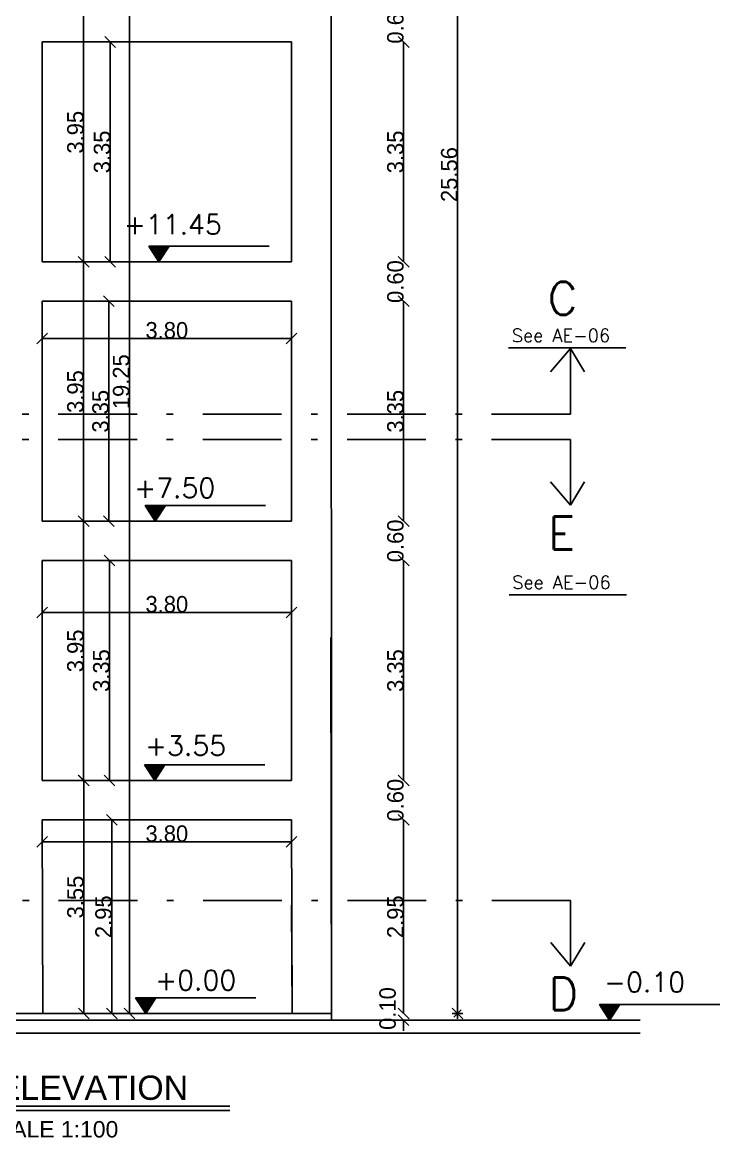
# Model space of a CAD drawing. Extents: x 151242 to 151523, y 158752 to 159354.
# Drawn here: x 151365.77 to 151376.4, y 159155.07 to 159172.06 of the extents above; entities that cross this region are included whole.
import ezdxf
from ezdxf.enums import TextEntityAlignment as Align

# ---------------------------------------------------------------- set-up
doc = ezdxf.new("R2010")
doc.units = 0
doc.header["$LTSCALE"] = 3
doc.header["$MEASUREMENT"] = 0
doc.header["$PDMODE"] = 2
doc.header["$PDSIZE"] = 0.03
doc.linetypes.add('AUSGEZOGEN', pattern=[0])
doc.linetypes.add('STRICHPUNKT2', pattern=[0.7, 0.4, -0.15, 0, -0.15])
doc.layers.get('0').update_dxf_attribs({"linetype": 'CONTINUOUS'})
doc.layers.get('DEFPOINTS').update_dxf_attribs({"linetype": 'CONTINUOUS'})
for name, color, linetype in [('3', 4, 'CONTINUOUS'), ('6', 2, 'CONTINUOUS'), ('EBENE0', 7, 'AUSGEZOGEN'), ('POLI', 3, 'CONTINUOUS'), ('TEXTS', 1, 'CONTINUOUS')]:
    doc.layers.add(name, color=color, linetype=linetype)
doc.layers.add('LAND CORNERS', color=255, linetype='CONTINUOUS', lineweight=25)
doc.styles.add('FUTURA', font='SAS_____.PFB')
doc.styles.add('ROMANS', font='romans.shx')
doc.dimstyles.new('mais 1-100 plan', dxfattribs={"dimtxt": 0.25, "dimasz": 0.1635, "dimexe": 0.18, "dimexo": 0.0625, "dimgap": 0, "dimtad": 1, "dimzin": 0, "dimdsep": 46, "dimtxsty": 'Standard', "dimblk": 'OBLIQUE', "dimcen": 0, "dimse1": 1, "dimse2": 1, "dimclrd": 8, "dimclrt": 4, "dimadec": 0, "dimazin": 0, "dimtfac": 1, "dimtix": 1, "dimtofl": 0, "dimtmove": 0, "dimatfit": 3, "dimldrblk": 'OBLIQUE', "dimfxl": 0.18, "dimtolj": 1, "dimtzin": 0, "dimarcsym": 0})

# ---------------------------------------------------------------- blocks, each defined once
blk = doc.blocks.new('2')
for p, q in [((1, 0), (-1, 0)), ((0.71, 0.71), (-0.71, -0.71)), ((0, 1), (0, -1))]:
    blk.add_line(p, q)
blk = doc.blocks.new('_OBLIQUE')
at = {"color": 0, "linetype": 'ByBlock'}
blk.add_line((-0.5, -0.5), (0.5, 0.5), dxfattribs=at)
blk = doc.blocks.new('*D451')
at = {"layer": '6', "color": 8, "linetype": 'Continuous', "lineweight": -2, "transparency": 16777216}
blk.add_line((151366.706, 159160.507), (151366.706, 159164.457), dxfattribs=at)
at = {"layer": 'DEFPOINTS', "color": 0, "linetype": 'Continuous', "transparency": 16777216}
for p in [(151366.073, 159164.457), (151366.706, 159164.457), (151366.073, 159160.507)]:
    blk.add_point(p, dxfattribs=at)
at = {"layer": '6', "color": 8, "linetype": 'Continuous', "lineweight": -2, "transparency": 16777216, "xscale": 0.1635000000000001, "yscale": 0.1635000000000001, "zscale": 0.1635000000000001}
for p, rotation in [((151366.706, 159164.457), 90), ((151366.706, 159160.507), 270)]:
    blk.add_blockref('_OBLIQUE', p, dxfattribs=dict(at, rotation=rotation))
at = {"layer": '6', "color": 4, "linetype": 'Continuous', "transparency": 16777216, "insert": (151366.581, 159162.482), "char_height": 0.25, "attachment_point": 5, "rotation": 90}
blk.add_mtext('\\A1;3.95', dxfattribs=at)
blk = doc.blocks.new('*D452')
at = {"layer": '6', "color": 8, "linetype": 'Continuous', "lineweight": -2, "transparency": 16777216}
blk.add_line((151366.706, 159164.457), (151366.706, 159168.407), dxfattribs=at)
at = {"layer": 'DEFPOINTS', "color": 0, "linetype": 'Continuous', "transparency": 16777216}
for p in [(151366.073, 159168.407), (151366.706, 159168.407), (151366.073, 159164.457)]:
    blk.add_point(p, dxfattribs=at)
at = {"layer": '6', "color": 8, "linetype": 'Continuous', "lineweight": -2, "transparency": 16777216, "xscale": 0.1635000000000001, "yscale": 0.1635000000000001, "zscale": 0.1635000000000001}
for p, rotation in [((151366.706, 159168.407), 90), ((151366.706, 159164.457), 270)]:
    blk.add_blockref('_OBLIQUE', p, dxfattribs=dict(at, rotation=rotation))
at = {"layer": '6', "color": 4, "linetype": 'Continuous', "transparency": 16777216, "insert": (151366.581, 159166.432), "char_height": 0.25, "attachment_point": 5, "rotation": 90}
blk.add_mtext('\\A1;3.95', dxfattribs=at)
blk = doc.blocks.new('*D453')
at = {"layer": '6', "color": 8, "linetype": 'Continuous', "lineweight": -2, "transparency": 16777216}
blk.add_line((151366.706, 159168.407), (151366.706, 159172.357), dxfattribs=at)
at = {"layer": 'DEFPOINTS', "color": 0, "linetype": 'Continuous', "transparency": 16777216}
for p in [(151366.152, 159172.357), (151366.706, 159172.357), (151366.152, 159168.407)]:
    blk.add_point(p, dxfattribs=at)
at = {"layer": '6', "color": 8, "linetype": 'Continuous', "lineweight": -2, "transparency": 16777216, "xscale": 0.1635000000000001, "yscale": 0.1635000000000001, "zscale": 0.1635000000000001}
for p, rotation in [((151366.706, 159172.357), 90), ((151366.706, 159168.407), 270)]:
    blk.add_blockref('_OBLIQUE', p, dxfattribs=dict(at, rotation=rotation))
at = {"layer": '6', "color": 4, "linetype": 'Continuous', "transparency": 16777216, "insert": (151366.581, 159170.382), "char_height": 0.25, "attachment_point": 5, "rotation": 90}
blk.add_mtext('\\A1;3.95', dxfattribs=at)
blk = doc.blocks.new('*D455')
at = {"layer": '6', "color": 8, "linetype": 'Continuous', "lineweight": -2, "transparency": 16777216}
blk.add_line((151367.403, 159156.957), (151367.403, 159176.207), dxfattribs=at)
at = {"layer": 'DEFPOINTS', "color": 0, "linetype": 'Continuous', "transparency": 16777216}
for p in [(151366.706, 159176.207), (151367.403, 159176.207), (151366.706, 159156.957)]:
    blk.add_point(p, dxfattribs=at)
at = {"layer": '6', "color": 8, "linetype": 'Continuous', "lineweight": -2, "transparency": 16777216, "xscale": 0.1635000000000001, "yscale": 0.1635000000000001, "zscale": 0.1635000000000001}
for p, rotation in [((151367.403, 159176.207), 90), ((151367.403, 159156.957), 270)]:
    blk.add_blockref('_OBLIQUE', p, dxfattribs=dict(at, rotation=rotation))
at = {"layer": '6', "color": 4, "linetype": 'Continuous', "transparency": 16777216, "insert": (151367.278, 159166.582), "char_height": 0.25, "attachment_point": 5, "rotation": 90}
blk.add_mtext('\\A1;19.25', dxfattribs=at)
blk = doc.blocks.new('*D456')
at = {"layer": '6', "color": 8, "linetype": 'Continuous', "lineweight": -2, "transparency": 16777216}
blk.add_line((151366.707, 159160.507), (151366.707, 159156.957), dxfattribs=at)
at = {"layer": 'DEFPOINTS', "color": 0, "linetype": 'Continuous', "transparency": 16777216}
for p in [(151369.873, 159160.507), (151366.707, 159156.957), (151369.873, 159156.957)]:
    blk.add_point(p, dxfattribs=at)
at = {"layer": '6', "color": 8, "linetype": 'Continuous', "lineweight": -2, "transparency": 16777216, "xscale": 0.1635000000000001, "yscale": 0.1635000000000001, "zscale": 0.1635000000000001}
for p, rotation in [((151366.707, 159160.507), 90), ((151366.707, 159156.957), 270)]:
    blk.add_blockref('_OBLIQUE', p, dxfattribs=dict(at, rotation=rotation))
at = {"layer": '6', "color": 4, "linetype": 'Continuous', "transparency": 16777216, "insert": (151366.582, 159158.732), "char_height": 0.25, "attachment_point": 5, "rotation": 90}
blk.add_mtext('\\A1;3.55', dxfattribs=at)
blk = doc.blocks.new('*D457')
at = {"layer": '6', "color": 8, "linetype": 'Continuous', "lineweight": -2, "transparency": 16777216}
blk.add_line((151371.581, 159159.907), (151371.581, 159156.957), dxfattribs=at)
at = {"layer": 'DEFPOINTS', "color": 0, "linetype": 'Continuous', "transparency": 16777216}
for p in [(151371.989, 159159.907), (151371.581, 159156.957), (151371.989, 159156.957)]:
    blk.add_point(p, dxfattribs=at)
at = {"layer": '6', "color": 8, "linetype": 'Continuous', "lineweight": -2, "transparency": 16777216, "xscale": 0.1635000000000001, "yscale": 0.1635000000000001, "zscale": 0.1635000000000001}
for p, rotation in [((151371.581, 159159.907), 90), ((151371.581, 159156.957), 270)]:
    blk.add_blockref('_OBLIQUE', p, dxfattribs=dict(at, rotation=rotation))
at = {"layer": '6', "color": 4, "linetype": 'Continuous', "transparency": 16777216, "insert": (151371.456, 159158.432), "char_height": 0.25, "attachment_point": 5, "rotation": 90}
blk.add_mtext('\\A1;2.95', dxfattribs=at)
blk = doc.blocks.new('*D458')
at = {"layer": '6', "color": 8, "linetype": 'Continuous', "lineweight": -2, "transparency": 16777216}
for p, q in [((151371.581, 159160.507), (151371.581, 159160.67)), ((151371.581, 159159.907), (151371.581, 159159.743))]:
    blk.add_line(p, q, dxfattribs=at)
at = {"layer": 'DEFPOINTS', "color": 0, "linetype": 'Continuous', "transparency": 16777216}
for p in [(151371.581, 159160.507), (151371.989, 159160.507), (151371.989, 159159.907)]:
    blk.add_point(p, dxfattribs=at)
at = {"layer": '6', "color": 8, "linetype": 'Continuous', "lineweight": -2, "transparency": 16777216, "xscale": 0.1635000000000001, "yscale": 0.1635000000000001, "zscale": 0.1635000000000001}
for p, rotation in [((151371.581, 159160.507), 270), ((151371.581, 159159.907), 90)]:
    blk.add_blockref('_OBLIQUE', p, dxfattribs=dict(at, rotation=rotation))
at = {"layer": '6', "color": 4, "linetype": 'Continuous', "transparency": 16777216, "insert": (151371.456, 159160.207), "char_height": 0.25, "attachment_point": 5, "rotation": 90}
blk.add_mtext('\\A1;0.60', dxfattribs=at)
blk = doc.blocks.new('*D431')
at = {"layer": '6', "color": 8, "linetype": 'Continuous', "lineweight": -2, "transparency": 16777216}
blk.add_line((151371.581, 159160.507), (151371.581, 159163.857), dxfattribs=at)
at = {"layer": 'DEFPOINTS', "color": 0, "linetype": 'Continuous', "transparency": 16777216}
for p in [(151370.203, 159163.857), (151371.581, 159163.857), (151370.203, 159160.507)]:
    blk.add_point(p, dxfattribs=at)
at = {"layer": '6', "color": 8, "linetype": 'Continuous', "lineweight": -2, "transparency": 16777216, "xscale": 0.1635000000000001, "yscale": 0.1635000000000001, "zscale": 0.1635000000000001}
for p, rotation in [((151371.581, 159163.857), 90), ((151371.581, 159160.507), 270)]:
    blk.add_blockref('_OBLIQUE', p, dxfattribs=dict(at, rotation=rotation))
at = {"layer": '6', "color": 4, "linetype": 'Continuous', "transparency": 16777216, "insert": (151371.456, 159162.182), "char_height": 0.25, "attachment_point": 5, "rotation": 90}
blk.add_mtext('\\A1;3.35', dxfattribs=at)
blk = doc.blocks.new('*D432')
at = {"layer": '6', "color": 8, "linetype": 'Continuous', "lineweight": -2, "transparency": 16777216}
for p, q in [((151371.581, 159164.457), (151371.581, 159164.62)), ((151371.581, 159163.857), (151371.581, 159163.693))]:
    blk.add_line(p, q, dxfattribs=at)
at = {"layer": 'DEFPOINTS', "color": 0, "linetype": 'Continuous', "transparency": 16777216}
for p in [(151370.203, 159164.457), (151371.581, 159164.457), (151370.203, 159163.857)]:
    blk.add_point(p, dxfattribs=at)
at = {"layer": '6', "color": 8, "linetype": 'Continuous', "lineweight": -2, "transparency": 16777216, "xscale": 0.1635000000000001, "yscale": 0.1635000000000001, "zscale": 0.1635000000000001}
for p, rotation in [((151371.581, 159164.457), 270), ((151371.581, 159163.857), 90)]:
    blk.add_blockref('_OBLIQUE', p, dxfattribs=dict(at, rotation=rotation))
at = {"layer": '6', "color": 4, "linetype": 'Continuous', "transparency": 16777216, "insert": (151371.456, 159164.157), "char_height": 0.25, "attachment_point": 5, "rotation": 90}
blk.add_mtext('\\A1;0.60', dxfattribs=at)
blk = doc.blocks.new('*D433')
at = {"layer": '6', "color": 8, "linetype": 'Continuous', "lineweight": -2, "transparency": 16777216}
blk.add_line((151371.581, 159164.457), (151371.581, 159167.807), dxfattribs=at)
at = {"layer": 'DEFPOINTS', "color": 0, "linetype": 'Continuous', "transparency": 16777216}
for p in [(151370.203, 159167.807), (151371.581, 159167.807), (151370.203, 159164.457)]:
    blk.add_point(p, dxfattribs=at)
at = {"layer": '6', "color": 8, "linetype": 'Continuous', "lineweight": -2, "transparency": 16777216, "xscale": 0.1635000000000001, "yscale": 0.1635000000000001, "zscale": 0.1635000000000001}
for p, rotation in [((151371.581, 159167.807), 90), ((151371.581, 159164.457), 270)]:
    blk.add_blockref('_OBLIQUE', p, dxfattribs=dict(at, rotation=rotation))
at = {"layer": '6', "color": 4, "linetype": 'Continuous', "transparency": 16777216, "insert": (151371.456, 159166.132), "char_height": 0.25, "attachment_point": 5, "rotation": 90}
blk.add_mtext('\\A1;3.35', dxfattribs=at)
blk = doc.blocks.new('*D434')
at = {"layer": '6', "color": 8, "linetype": 'Continuous', "lineweight": -2, "transparency": 16777216}
for p, q in [((151371.581, 159168.407), (151371.581, 159168.57)), ((151371.581, 159167.807), (151371.581, 159167.643))]:
    blk.add_line(p, q, dxfattribs=at)
at = {"layer": 'DEFPOINTS', "color": 0, "linetype": 'Continuous', "transparency": 16777216}
for p in [(151370.203, 159168.407), (151371.581, 159168.407), (151370.203, 159167.807)]:
    blk.add_point(p, dxfattribs=at)
at = {"layer": '6', "color": 8, "linetype": 'Continuous', "lineweight": -2, "transparency": 16777216, "xscale": 0.1635000000000001, "yscale": 0.1635000000000001, "zscale": 0.1635000000000001}
for p, rotation in [((151371.581, 159168.407), 270), ((151371.581, 159167.807), 90)]:
    blk.add_blockref('_OBLIQUE', p, dxfattribs=dict(at, rotation=rotation))
at = {"layer": '6', "color": 4, "linetype": 'Continuous', "transparency": 16777216, "insert": (151371.456, 159168.107), "char_height": 0.25, "attachment_point": 5, "rotation": 90}
blk.add_mtext('\\A1;0.60', dxfattribs=at)
blk = doc.blocks.new('*D435')
at = {"layer": '6', "color": 8, "linetype": 'Continuous', "lineweight": -2, "transparency": 16777216}
blk.add_line((151371.581, 159168.407), (151371.581, 159171.757), dxfattribs=at)
at = {"layer": 'DEFPOINTS', "color": 0, "linetype": 'Continuous', "transparency": 16777216}
for p in [(151370.203, 159171.757), (151371.581, 159171.757), (151370.203, 159168.407)]:
    blk.add_point(p, dxfattribs=at)
at = {"layer": '6', "color": 8, "linetype": 'Continuous', "lineweight": -2, "transparency": 16777216, "xscale": 0.1635000000000001, "yscale": 0.1635000000000001, "zscale": 0.1635000000000001}
for p, rotation in [((151371.581, 159171.757), 90), ((151371.581, 159168.407), 270)]:
    blk.add_blockref('_OBLIQUE', p, dxfattribs=dict(at, rotation=rotation))
at = {"layer": '6', "color": 4, "linetype": 'Continuous', "transparency": 16777216, "insert": (151371.456, 159170.082), "char_height": 0.25, "attachment_point": 5, "rotation": 90}
blk.add_mtext('\\A1;3.35', dxfattribs=at)
blk = doc.blocks.new('*D436')
at = {"layer": '6', "color": 8, "linetype": 'Continuous', "lineweight": -2, "transparency": 16777216}
for p, q in [((151371.581, 159172.357), (151371.581, 159172.52)), ((151371.581, 159171.757), (151371.581, 159171.593))]:
    blk.add_line(p, q, dxfattribs=at)
at = {"layer": 'DEFPOINTS', "color": 0, "linetype": 'Continuous', "transparency": 16777216}
for p in [(151370.203, 159172.357), (151371.581, 159172.357), (151370.203, 159171.757)]:
    blk.add_point(p, dxfattribs=at)
at = {"layer": '6', "color": 8, "linetype": 'Continuous', "lineweight": -2, "transparency": 16777216, "xscale": 0.1635000000000001, "yscale": 0.1635000000000001, "zscale": 0.1635000000000001}
for p, rotation in [((151371.581, 159172.357), 270), ((151371.581, 159171.757), 90)]:
    blk.add_blockref('_OBLIQUE', p, dxfattribs=dict(at, rotation=rotation))
at = {"layer": '6', "color": 4, "linetype": 'Continuous', "transparency": 16777216, "insert": (151371.456, 159172.057), "char_height": 0.25, "attachment_point": 5, "rotation": 90}
blk.add_mtext('\\A1;0.60', dxfattribs=at)
blk = doc.blocks.new('*D439')
at = {"layer": '6', "color": 8, "linetype": 'Continuous', "lineweight": -2, "transparency": 16777216}
blk.add_line((151372.401, 159156.957), (151372.401, 159182.517), dxfattribs=at)
at = {"layer": 'DEFPOINTS', "color": 0, "linetype": 'Continuous', "transparency": 16777216}
for p in [(151371.581, 159182.517), (151372.401, 159182.517), (151371.581, 159156.957)]:
    blk.add_point(p, dxfattribs=at)
at = {"layer": '6', "color": 8, "linetype": 'Continuous', "lineweight": -2, "transparency": 16777216, "xscale": 0.1635000000000001, "yscale": 0.1635000000000001, "zscale": 0.1635000000000001}
for p, rotation in [((151372.401, 159182.517), 90), ((151372.401, 159156.957), 270)]:
    blk.add_blockref('_OBLIQUE', p, dxfattribs=dict(at, rotation=rotation))
at = {"layer": '6', "color": 4, "linetype": 'Continuous', "transparency": 16777216, "insert": (151372.276, 159169.737), "char_height": 0.25, "attachment_point": 5, "rotation": 90}
blk.add_mtext('\\A1;25.56', dxfattribs=at)
blk = doc.blocks.new('*D588')
at = {"layer": 'DEFPOINTS', "color": 0, "transparency": 16777216}
for p in [(151367.102, 159171.757), (151367.102, 159168.407), (151367.112, 159168.407)]:
    blk.add_point(p, dxfattribs=at)
at = {"layer": 'TEXTS', "color": 8, "lineweight": -2, "transparency": 16777216}
blk.add_line((151367.112, 159171.757), (151367.112, 159168.407), dxfattribs=at)
at = {"layer": 'TEXTS', "color": 8, "lineweight": -2, "transparency": 16777216, "xscale": 0.1635000000000001, "yscale": 0.1635000000000001, "zscale": 0.1635000000000001}
for p, rotation in [((151367.112, 159171.757), 90), ((151367.112, 159168.407), 270)]:
    blk.add_blockref('_OBLIQUE', p, dxfattribs=dict(at, rotation=rotation))
at = {"layer": 'TEXTS', "color": 4, "transparency": 16777216, "insert": (151366.987, 159170.082), "char_height": 0.25, "attachment_point": 5, "rotation": 90}
blk.add_mtext('\\A1;3.35', dxfattribs=at)
blk = doc.blocks.new('*D589')
at = {"layer": 'DEFPOINTS', "color": 0, "transparency": 16777216}
for p in [(151367.112, 159167.807), (151367.089, 159164.457), (151367.158, 159164.457)]:
    blk.add_point(p, dxfattribs=at)
at = {"layer": 'TEXTS', "color": 8, "lineweight": -2, "transparency": 16777216}
blk.add_line((151367.089, 159167.807), (151367.089, 159164.457), dxfattribs=at)
at = {"layer": 'TEXTS', "color": 8, "lineweight": -2, "transparency": 16777216, "xscale": 0.1635000000000001, "yscale": 0.1635000000000001, "zscale": 0.1635000000000001}
for p, rotation in [((151367.089, 159167.807), 90), ((151367.089, 159164.457), 270)]:
    blk.add_blockref('_OBLIQUE', p, dxfattribs=dict(at, rotation=rotation))
at = {"layer": 'TEXTS', "color": 4, "transparency": 16777216, "insert": (151366.964, 159166.132), "char_height": 0.25, "attachment_point": 5, "rotation": 90}
blk.add_mtext('\\A1;3.35', dxfattribs=at)
blk = doc.blocks.new('*D590')
at = {"layer": 'DEFPOINTS', "color": 0, "transparency": 16777216}
for p in [(151367.089, 159163.857), (151367.089, 159160.507), (151367.101, 159160.507)]:
    blk.add_point(p, dxfattribs=at)
at = {"layer": 'TEXTS', "color": 8, "lineweight": -2, "transparency": 16777216}
blk.add_line((151367.101, 159163.857), (151367.101, 159160.507), dxfattribs=at)
at = {"layer": 'TEXTS', "color": 8, "lineweight": -2, "transparency": 16777216, "xscale": 0.1635000000000001, "yscale": 0.1635000000000001, "zscale": 0.1635000000000001}
for p, rotation in [((151367.101, 159163.857), 90), ((151367.101, 159160.507), 270)]:
    blk.add_blockref('_OBLIQUE', p, dxfattribs=dict(at, rotation=rotation))
at = {"layer": 'TEXTS', "color": 4, "transparency": 16777216, "insert": (151366.976, 159162.182), "char_height": 0.25, "attachment_point": 5, "rotation": 90}
blk.add_mtext('\\A1;3.35', dxfattribs=at)
blk = doc.blocks.new('*D591')
at = {"layer": 'DEFPOINTS', "color": 0, "transparency": 16777216}
for p in [(151367.101, 159159.907), (151367.101, 159156.957), (151367.135, 159156.957)]:
    blk.add_point(p, dxfattribs=at)
at = {"layer": 'TEXTS', "color": 8, "lineweight": -2, "transparency": 16777216}
blk.add_line((151367.135, 159159.907), (151367.135, 159156.957), dxfattribs=at)
at = {"layer": 'TEXTS', "color": 8, "lineweight": -2, "transparency": 16777216, "xscale": 0.1635000000000001, "yscale": 0.1635000000000001, "zscale": 0.1635000000000001}
for p, rotation in [((151367.135, 159159.907), 90), ((151367.135, 159156.957), 270)]:
    blk.add_blockref('_OBLIQUE', p, dxfattribs=dict(at, rotation=rotation))
at = {"layer": 'TEXTS', "color": 4, "transparency": 16777216, "insert": (151367.01, 159158.432), "char_height": 0.25, "attachment_point": 5, "rotation": 90}
blk.add_mtext('\\A1;2.95', dxfattribs=at)
blk = doc.blocks.new('*D592')
at = {"layer": 'DEFPOINTS', "color": 0, "transparency": 16777216}
for p in [(151366.073, 159167.807), (151369.873, 159167.807), (151366.073, 159167.239)]:
    blk.add_point(p, dxfattribs=at)
at = {"layer": 'TEXTS', "color": 8, "lineweight": -2, "transparency": 16777216}
blk.add_line((151369.873, 159167.239), (151366.073, 159167.239), dxfattribs=at)
at = {"layer": 'TEXTS', "color": 8, "lineweight": -2, "transparency": 16777216, "xscale": 0.1635000000000001, "yscale": 0.1635000000000001, "zscale": 0.1635000000000001, "rotation": 180}
blk.add_blockref('_OBLIQUE', (151366.073, 159167.239), dxfattribs=at)
at = {"layer": 'TEXTS', "color": 8, "lineweight": -2, "transparency": 16777216, "xscale": 0.1635000000000001, "yscale": 0.1635000000000001, "zscale": 0.1635000000000001}
blk.add_blockref('_OBLIQUE', (151369.873, 159167.239), dxfattribs=at)
at = {"layer": 'TEXTS', "color": 4, "transparency": 16777216, "insert": (151367.973, 159167.364), "char_height": 0.25, "attachment_point": 5}
blk.add_mtext('\\A1;3.80', dxfattribs=at)
blk = doc.blocks.new('*D595')
at = {"layer": 'DEFPOINTS', "color": 0, "transparency": 16777216}
for p in [(151366.073, 159163.857), (151369.873, 159163.857), (151366.073, 159163.066)]:
    blk.add_point(p, dxfattribs=at)
at = {"layer": 'TEXTS', "color": 8, "lineweight": -2, "transparency": 16777216}
blk.add_line((151369.873, 159163.066), (151366.073, 159163.066), dxfattribs=at)
at = {"layer": 'TEXTS', "color": 8, "lineweight": -2, "transparency": 16777216, "xscale": 0.1635000000000001, "yscale": 0.1635000000000001, "zscale": 0.1635000000000001, "rotation": 180}
blk.add_blockref('_OBLIQUE', (151366.073, 159163.066), dxfattribs=at)
at = {"layer": 'TEXTS', "color": 8, "lineweight": -2, "transparency": 16777216, "xscale": 0.1635000000000001, "yscale": 0.1635000000000001, "zscale": 0.1635000000000001}
blk.add_blockref('_OBLIQUE', (151369.873, 159163.066), dxfattribs=at)
at = {"layer": 'TEXTS', "color": 4, "transparency": 16777216, "insert": (151367.973, 159163.191), "char_height": 0.25, "attachment_point": 5}
blk.add_mtext('\\A1;3.80', dxfattribs=at)
blk = doc.blocks.new('*D596')
at = {"layer": 'DEFPOINTS', "color": 0, "transparency": 16777216}
for p in [(151366.073, 159159.907), (151369.873, 159159.907), (151366.073, 159159.572)]:
    blk.add_point(p, dxfattribs=at)
at = {"layer": 'TEXTS', "color": 8, "lineweight": -2, "transparency": 16777216}
blk.add_line((151369.873, 159159.572), (151366.073, 159159.572), dxfattribs=at)
at = {"layer": 'TEXTS', "color": 8, "lineweight": -2, "transparency": 16777216, "xscale": 0.1635000000000001, "yscale": 0.1635000000000001, "zscale": 0.1635000000000001, "rotation": 180}
blk.add_blockref('_OBLIQUE', (151366.073, 159159.572), dxfattribs=at)
at = {"layer": 'TEXTS', "color": 8, "lineweight": -2, "transparency": 16777216, "xscale": 0.1635000000000001, "yscale": 0.1635000000000001, "zscale": 0.1635000000000001}
blk.add_blockref('_OBLIQUE', (151369.873, 159159.572), dxfattribs=at)
at = {"layer": 'TEXTS', "color": 4, "transparency": 16777216, "insert": (151367.973, 159159.697), "char_height": 0.25, "attachment_point": 5}
blk.add_mtext('\\A1;3.80', dxfattribs=at)

msp = doc.modelspace()

# ---------------------------------------------------------------- hatches: boundary and pattern name
at = {"layer": 'TEXTS'}
h = msp.add_hatch(dxfattribs=at)
h.set_pattern_fill('ANSI31', color=0, scale=0.03)
h.set_pattern_definition([(45, (-395.87963, 15.2836414), (-0.00265165042945, 0.00265165042945), [])])
h.paths.add_polyline_path([(151368.008, 159168.645), (151367.698, 159168.647), (151367.852, 159168.407)])
h = msp.add_hatch(dxfattribs=at)
h.set_pattern_fill('ANSI31', color=0, scale=0.03)
h.set_pattern_definition([(45, (-395.935748, 11.3336414), (-0.00265165042945, 0.00265165042945), [])])
h.paths.add_polyline_path([(151367.952, 159164.695), (151367.642, 159164.697), (151367.796, 159164.457)])
h = msp.add_hatch(dxfattribs=at)
h.set_pattern_fill('ANSI31', color=0, scale=0.03)
h.set_pattern_definition([(45, (-395.94255, 7.3836414), (-0.00265165042945, 0.00265165042945), [])])
h.paths.add_polyline_path([(151367.945, 159160.745), (151367.635, 159160.747), (151367.789, 159160.507)])
h = msp.add_hatch(dxfattribs=at)
h.set_pattern_fill('ANSI31', color=0, scale=0.03)
h.set_pattern_definition([(45, (-396.080294, 3.8336414), (-0.00265165042945, 0.00265165042945), [])])
h.paths.add_polyline_path([(151367.807, 159157.195), (151367.497, 159157.197), (151367.651, 159156.957)])
h = msp.add_hatch(dxfattribs=at)
h.set_pattern_fill('ANSI31', color=0, scale=0.03)
h.set_pattern_definition([(45, (-389.015483, 3.7336414), (-0.00265165042945, 0.00265165042945), [])])
h.paths.add_polyline_path([(151374.872, 159157.095), (151374.562, 159157.097), (151374.716, 159156.857)])

# ---------------------------------------------------------------- linework, layer by layer
at = {"layer": '6', "color": 3, "linetype": 'AUSGEZOGEN'}
for p, q in [((151370.482, 159156.857), (151370.473, 159175.907)), ((151366.073, 159171.757), (151369.873, 159171.757)), ((151366.073, 159171.757), (151366.073, 159168.407)), ((151369.873, 159168.407), (151369.873, 159171.757)), ((151366.073, 159168.407), (151369.873, 159168.407)), ((151366.073, 159167.807), (151369.873, 159167.807)), ((151366.073, 159167.807), (151366.073, 159164.457)), ((151369.873, 159164.457), (151369.873, 159167.807)), ((151366.073, 159164.457), (151369.873, 159164.457)), ((151366.073, 159163.857), (151369.873, 159163.857)), ((151366.073, 159163.857), (151366.073, 159160.507)), ((151369.873, 159160.507), (151369.873, 159163.857)), ((151370.482, 159156.857), (151370.473, 159162.687)), ((151366.073, 159160.507), (151369.873, 159160.507)), ((151366.073, 159159.907), (151366.082, 159156.957)), ((151366.073, 159159.907), (151369.873, 159159.907)), ((151369.882, 159156.957), (151369.873, 159159.907)), ((151369.882, 159156.957), (151369.873, 159158.607))]:
    msp.add_line(p, q, dxfattribs=at)
at = {"layer": '6', "color": 1, "linetype": 'AUSGEZOGEN'}
for p, q in [((151370.482, 159156.957), (151361.082, 159156.957)), ((151370.482, 159156.857), (151357.4, 159156.857)), ((151370.482, 159156.857), (151375.184, 159156.857)), ((151371.092, 159156.857), (151375.184, 159156.857)), ((151370.482, 159156.657), (151357.4, 159156.657)), ((151370.482, 159156.657), (151375.184, 159156.657))]:
    msp.add_line(p, q, dxfattribs=at)
at = {"layer": '6'}
for p, q in [((151363.615, 159155.549), (151368.934, 159155.549)), ((151363.615, 159155.483), (151368.934, 159155.483))]:
    msp.add_line(p, q, dxfattribs=at)
at = {"layer": 'EBENE0', "color": 5, "linetype": 'STRICHPUNKT2'}
for points in [[(151374.12, 159167.09), (151374.12, 159166.089), (151359.07, 159166.089), (151359.07, 159167.118), (151358.819, 159166.732)], [(151373.819, 159166.732), (151374.12, 159167.09), (151374.338, 159166.732)], [(151374.12, 159164.699), (151374.12, 159165.7), (151359.07, 159165.7), (151359.07, 159164.672), (151358.819, 159165.057)], [(151373.819, 159165.057), (151374.12, 159164.699), (151374.338, 159165.057)], [(151374.125, 159157.68), (151374.125, 159158.682), (151359.074, 159158.682), (151359.074, 159157.653), (151358.823, 159158.039)], [(151373.823, 159158.039), (151374.125, 159157.68), (151374.343, 159158.039)]]:
    msp.add_lwpolyline(points, dxfattribs=at)
at = {"layer": 'LAND CORNERS', "color": 8}
msp.add_line((151371.58, 159156.858), (151371.58, 159156.694), dxfattribs=at)
at = {"layer": 'TEXTS', "color": 0}
for p, q in [((151367.852, 159168.407), (151367.698, 159168.647)), ((151367.698, 159168.647), (151369.531, 159168.647)), ((151367.852, 159168.407), (151368.008, 159168.645)), ((151367.796, 159164.457), (151367.642, 159164.697)), ((151367.642, 159164.697), (151369.475, 159164.697)), ((151367.796, 159164.457), (151367.952, 159164.695)), ((151367.789, 159160.507), (151367.635, 159160.747)), ((151367.635, 159160.747), (151369.468, 159160.747)), ((151367.789, 159160.507), (151367.945, 159160.745)), ((151367.651, 159156.957), (151367.497, 159157.197)), ((151367.497, 159157.197), (151369.33, 159157.197)), ((151367.651, 159156.957), (151367.807, 159157.195)), ((151374.716, 159156.857), (151374.562, 159157.097)), ((151374.562, 159157.097), (151376.395, 159157.097)), ((151374.716, 159156.857), (151374.872, 159157.095))]:
    msp.add_line(p, q, dxfattribs=at)
at = {"layer": 'TEXTS', "color": 2}
for p, q in [((151373.18, 159167.099), (151374.967, 159167.099)), ((151373.188, 159163.338), (151374.974, 159163.338))]:
    msp.add_line(p, q, dxfattribs=at)

# ---------------------------------------------------------------- block references
at = {"layer": '6', "extrusion": (0, 0, -1), "xscale": 0.07999999998719431, "yscale": 0.07999999998719431, "zscale": -0.07999999998719431, "rotation": 270}
msp.add_blockref('2', (-151372.401, 159156.957), dxfattribs=at)
at = {"layer": 'LAND CORNERS', "color": 8, "xscale": 0.1635000000000001, "yscale": 0.1635000000000001, "zscale": 0.1635000000000001, "rotation": 90}
msp.add_blockref('_OBLIQUE', (151371.58, 159156.858), dxfattribs=at)

# ---------------------------------------------------------------- texts
at = {"layer": '3', "color": 7, "linetype": 'Continuous', "style": 'ROMANS'}
for s, p in [('+11.45', (151367.32, 159168.827)), ('+7.50', (151367.477, 159164.815)), ('+3.55', (151367.642, 159160.888)), ('+0.00', (151367.797, 159157.315)), ('-0.10', (151374.634, 159157.286))]:
    msp.add_text(s, height=0.3, dxfattribs=at).set_placement(p)
at = {"layer": '6', "linetype": 'Continuous', "style": 'ROMANS'}
msp.add_text('C', height=0.5, dxfattribs=at).set_placement((151373.776, 159167.601))
at = {"layer": '6', "linetype": 'Continuous', "style": 'ROMANS', "text_generation_flag": 2}
for s, p in [('E', (151373.784, 159164.527)), ('D', (151373.788, 159157.508))]:
    msp.add_text(s, height=0.5, rotation=180, dxfattribs=at).set_placement(p)
at = {"layer": '6', "color": 4, "style": 'FUTURA'}
msp.add_text('East  ELEVATION', height=0.37014, dxfattribs=at).set_placement((151366.187, 159155.643), align=Align.CENTER)
at = {"layer": '6', "style": 'FUTURA'}
msp.add_text('SCALE 1:100', height=0.25, dxfattribs=at).set_placement((151365.118, 159155.07))
at = {"layer": 'LAND CORNERS', "color": 4, "insert": (151371.337, 159157.034), "char_height": 0.25, "attachment_point": 5, "rotation": 90}
msp.add_mtext('\\A1;0.10', dxfattribs=at)
at = {"layer": 'POLI', "color": 6, "style": 'ROMANS'}
for p in [(151373.228, 159167.187), (151373.235, 159163.426)]:
    msp.add_text('See AE-06', height=0.2, dxfattribs=at).set_placement(p)

# ---------------------------------------------------------------- dimensions: what is measured, and where the dimension line sits
at = {"layer": '6', "color": 2, "linetype": 'Continuous'}
for p1, p2, distance, picture, middle in [((151371.581, 159156.957), (151371.581, 159182.517), -0.82, '*D439', (151372.276, 159169.737)), ((151366.706, 159156.957), (151366.706, 159176.207), -0.697, '*D455', (151367.278, 159166.582)), ((151370.203, 159171.757), (151370.203, 159172.357), -1.378, '*D436', (151371.456, 159172.057)), ((151366.152, 159168.407), (151366.152, 159172.357), -0.554, '*D453', (151366.581, 159170.382)), ((151370.203, 159168.407), (151370.203, 159171.757), -1.378, '*D435', (151371.456, 159170.082)), ((151366.073, 159164.457), (151366.073, 159168.407), -0.633, '*D452', (151366.581, 159166.432)), ((151370.203, 159167.807), (151370.203, 159168.407), -1.378, '*D434', (151371.456, 159168.107)), ((151370.203, 159164.457), (151370.203, 159167.807), -1.378, '*D433', (151371.456, 159166.132)), ((151366.073, 159160.507), (151366.073, 159164.457), -0.633, '*D451', (151366.581, 159162.482)), ((151370.203, 159163.857), (151370.203, 159164.457), -1.378, '*D432', (151371.456, 159164.157)), ((151370.203, 159160.507), (151370.203, 159163.857), -1.378, '*D431', (151371.456, 159162.182)), ((151371.989, 159159.907), (151371.989, 159160.507), 0.408, '*D458', (151371.456, 159160.207)), ((151369.873, 159160.507), (151369.873, 159156.957), -3.166, '*D456', (151366.582, 159158.732)), ((151371.989, 159159.907), (151371.989, 159156.957), -0.408, '*D457', (151371.456, 159158.432))]:
    dim = msp.add_aligned_dim(p1=p1, p2=p2, distance=distance, dimstyle='mais 1-100 plan', override={"dimfxlon": 1, "dimarcsym": 1}, dxfattribs=at)
    dim.commit()
    dim.dimension.update_dxf_attribs({"geometry": picture, "text_midpoint": middle})
at = {"layer": 'TEXTS', "color": 2}
for base, p1, p2, picture, middle in [((151367.112, 159168.407), (151367.102, 159171.757), (151367.102, 159168.407), '*D588', (151366.987, 159170.082)), ((151367.089, 159164.457), (151367.112, 159167.807), (151367.158, 159164.457), '*D589', (151366.964, 159166.132)), ((151367.101, 159160.507), (151367.089, 159163.857), (151367.089, 159160.507), '*D590', (151366.976, 159162.182)), ((151367.135, 159156.957), (151367.101, 159159.907), (151367.101, 159156.957), '*D591', (151367.01, 159158.432))]:
    dim = msp.add_linear_dim(base=base, p1=p1, p2=p2, angle=90, dimstyle='mais 1-100 plan', dxfattribs=at)
    dim.commit()
    dim.dimension.update_dxf_attribs({"geometry": picture, "text_midpoint": middle})
for base, p1, p2, picture, middle in [((151366.073, 159167.239), (151369.873, 159167.807), (151366.073, 159167.807), '*D592', (151367.973, 159167.364)), ((151366.073, 159163.066), (151369.873, 159163.857), (151366.073, 159163.857), '*D595', (151367.973, 159163.191)), ((151366.073, 159159.572), (151369.873, 159159.907), (151366.073, 159159.907), '*D596', (151367.973, 159159.697))]:
    dim = msp.add_linear_dim(base=base, p1=p1, p2=p2, dimstyle='mais 1-100 plan', dxfattribs=at)
    dim.commit()
    dim.dimension.update_dxf_attribs({"geometry": picture, "text_midpoint": middle})

doc.saveas('drawing.dxf')
